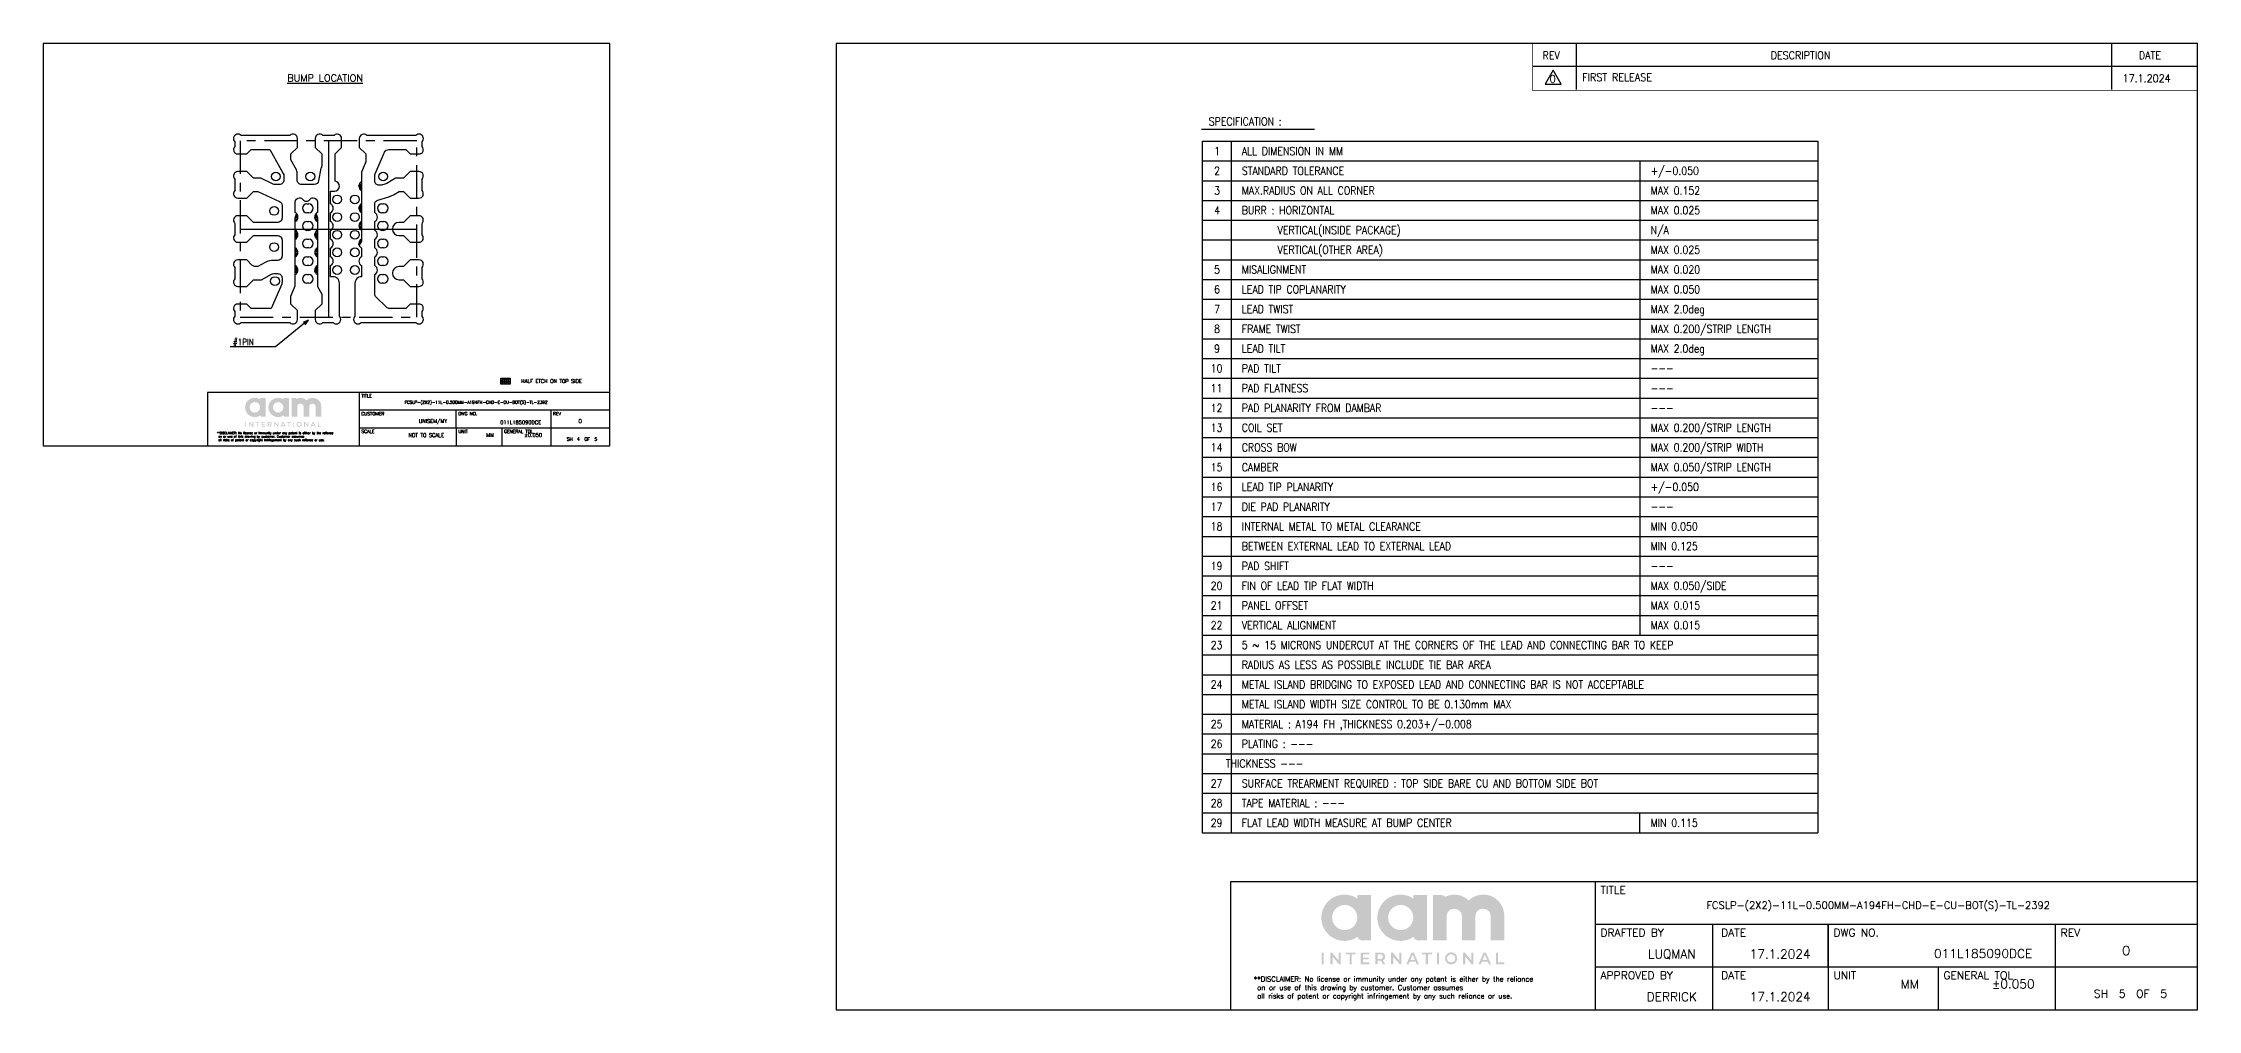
# Model space of a CAD drawing. Extents: x -105 to 405, y -68 to 126.
# Drawn here: x 380.81 to 405.21, y 115.37 to 126.33 of the extents above; entities that cross this region are included whole.
import ezdxf
from ezdxf.enums import TextEntityAlignment as Align

# ---------------------------------------------------------------- set-up
doc = ezdxf.new("R2010")
doc.units = 0
doc.linetypes.add('CENTER', pattern=[12, 7.5, -1.5, 1.5, -1.5])
doc.layers.get('0').update_dxf_attribs({"linetype": 'CONTINUOUS'})
for name, color, linetype in [('4', 7, 'CONTINUOUS'), ('4D', 4, 'CONTINUOUS'), ('TEMPLATE', 6, 'CONTINUOUS')]:
    doc.layers.add(name, color=color, linetype=linetype)
doc.styles.add('ROMANS', font='romans.shx')
doc.styles.add('SIMPLEX', font='SIMPLEX')
doc.styles.get("Standard").update_dxf_attribs({"font": 'ROMANS', "bigfont": 'EXTFONT2'})

# ---------------------------------------------------------------- blocks, each defined once
blk = doc.blocks.new('COMP_LOGO')
at = {"layer": 'TEMPLATE'}
h = blk.add_hatch(color=15, dxfattribs=at)
h.dxf.hatch_style = 1
h.paths.add_polyline_path([(-5.48, 4.53), (-7.27, 4.53), (-7.27, 4.08, 1.889057), (-7.24, -0.94, 0.380764), (-6.69, -1.39), (-5.48, -1.39)])
h.paths.add_polyline_path([(-7.28, 1.59, -1), (-10.58, 1.59, -1)], flags=16)
h.paths.add_polyline_path([(1.86, 4.53), (0.07, 4.53), (0.07, 4.08, 1.889057), (0.1, -0.94, 0.380764), (0.65, -1.39), (1.86, -1.39)])
h.paths.add_polyline_path([(0.06, 1.59, -1), (-3.24, 1.59, -1)], flags=16)
h.paths.add_polyline_path([(4.25, 4.31, 0.127425), (3.82, 4.53), (2.66, 4.53), (2.66, -1.39), (4.43, -1.39), (4.43, 1.69, -1.057833), (6.43, 1.69), (6.43, -1.39), (8.2, -1.39), (8.2, 1.69, -1.055561), (10.21, 1.69), (10.21, -1.39), (11.98, -1.39), (11.98, 1.93, 0.652706), (7.32, 3.82, 0.324597)])
h = blk.add_hatch(color=7, dxfattribs=at)
h.dxf.hatch_style = 1
h.paths.add_polyline_path([(-11.96, -4.53), (-11.68, -4.53), (-11.68, -3.01), (-11.96, -3.01)])
h.paths.add_polyline_path([(-10.53, -3.53), (-9.69, -4.53), (-9.45, -4.53), (-9.45, -3.01), (-9.74, -3.01), (-9.74, -4.03), (-10.59, -3.01), (-10.81, -3.01), (-10.81, -4.53), (-10.53, -4.53)])
h.paths.add_polyline_path([(-8.29, -3.25), (-8.29, -4.53), (-8, -4.53), (-8, -3.25), (-7.48, -3.25), (-7.48, -3.01), (-8.79, -3.01), (-8.79, -3.25)])
h.paths.add_polyline_path([(-6.82, -3.01), (-6.82, -4.53), (-5.7, -4.53), (-5.7, -4.3), (-6.54, -4.3), (-6.54, -3.88), (-5.8, -3.88), (-5.8, -3.65), (-6.54, -3.65), (-6.54, -3.25), (-5.7, -3.25), (-5.7, -3.01)])
h.paths.add_polyline_path([(-4.9, -3.01), (-4.9, -4.53), (-4.63, -4.53), (-4.63, -4.08), (-4.22, -4.08), (-3.9, -4.53), (-3.59, -4.53), (-3.94, -4.03, 0.813597), (-4.16, -3.01)])
h.paths.add_polyline_path([(-4.63, -3.25), (-4.17, -3.25, -0.813374), (-4.17, -3.85), (-4.63, -3.85)], flags=16)
h.paths.add_polyline_path([(-2.85, -4.53), (-2.57, -4.53), (-2.57, -3.53), (-1.74, -4.53), (-1.5, -4.53), (-1.5, -3.01), (-1.78, -3.01), (-1.78, -4.03), (-2.63, -3.01), (-2.85, -3.01)])
h.paths.add_polyline_path([(-0.85, -4.53), (-0.56, -4.53), (-0.41, -4.18), (0.36, -4.18), (0.51, -4.53), (0.79, -4.53), (0.13, -3.01), (-0.18, -3.01)])
h.paths.add_polyline_path([(-0.03, -3.29), (0.26, -3.96), (-0.31, -3.96)], flags=16)
h.paths.add_polyline_path([(1.69, -3.25), (1.69, -4.53), (1.97, -4.53), (1.97, -3.25), (2.49, -3.25), (2.49, -3.01), (1.19, -3.01), (1.19, -3.25)])
h.paths.add_polyline_path([(3.15, -4.53), (3.43, -4.53), (3.43, -3.01), (3.15, -3.01)])
h.paths.add_polyline_path([(4.22, -3.77, 1), (5.82, -3.77, 1)])
h.paths.add_polyline_path([(5.56, -3.77, -1), (4.48, -3.77, -1)], flags=16)
h.paths.add_polyline_path([(6.81, -3.01), (6.59, -3.01), (6.59, -4.53), (6.87, -4.53), (6.87, -3.53), (7.7, -4.53), (7.95, -4.53), (7.95, -3.01), (7.66, -3.01), (7.66, -4.03)])
h.paths.add_polyline_path([(9.58, -3.01), (9.28, -3.01), (8.61, -4.53), (8.9, -4.53), (9.05, -4.18), (9.81, -4.18), (9.96, -4.53), (10.25, -4.53)])
h.paths.add_polyline_path([(9.43, -3.29), (9.72, -3.96), (9.14, -3.96)], flags=16)
h.paths.add_polyline_path([(10.91, -4.53), (11.98, -4.53), (11.98, -4.3), (11.18, -4.3), (11.18, -3.01), (10.91, -3.01)])
blk = doc.blocks.new('ES882_0OUNI3__AP_2320016')
at = {"color": 7, "linetype": 'CONTINUOUS'}
for p, q in [((0, 0), (-18.4, -15.1)), ((0, 0), (-2.9, -1.3)), ((0, 0), (-1.8, -2.6)), ((-18.4, -15.1), (-44.2, -15.1))]:
    blk.add_line(p, q, dxfattribs=at)
at = {"color": 7, "width": 0.857143}
blk.add_text('#1PIN', height=3.5, dxfattribs=at).set_placement((-42.6, -14.2))

msp = doc.modelspace()

# ---------------------------------------------------------------- hatches: boundary and pattern name
at = {"layer": '4'}
h = msp.add_hatch(dxfattribs=at)
h.set_pattern_fill('DOTS', color=256, scale=0.01)
h.set_pattern_definition([(0, (-126.1912, -89.361537), (0.0079375, 0.015875), [0, -0.015875])])
edge = h.paths.add_edge_path()
edge.add_line((384.4174, 124.4038), (384.4174, 124.5042))
edge.add_arc((384.4444, 124.454), 0.057, 118.27371, 241.72629)
edge = h.paths.add_edge_path()
edge.add_line((383.6674, 123.8042), (383.6674, 123.7038))
edge.add_arc((383.6404, 123.754), 0.057, 298.27224, 421.72776)
edge = h.paths.add_edge_path()
edge.add_line((383.6674, 124.2042), (383.6674, 124.1038))
edge.add_arc((383.6404, 124.154), 0.057, 298.27224, 421.72776)
edge = h.paths.add_edge_path()
edge.add_line((383.9174, 124.3038), (383.9174, 124.3444))
edge.add_arc((383.8424, 124.344), 0.075, 0.34741, 38.68829)
edge.add_arc((383.9444, 124.354), 0.057, 139.67639, 241.72621)
edge = h.paths.add_edge_path()
edge.add_line((383.9174, 123.9038), (383.9174, 124.0042))
edge.add_arc((383.9444, 123.954), 0.057, 118.27318, 241.72702)
edge = h.paths.add_edge_path()
edge.add_line((383.9174, 123.7038), (383.9174, 123.8042))
edge.add_arc((383.9444, 123.754), 0.057, 118.27278, 241.72743)
edge = h.paths.add_edge_path()
edge.add_line((383.9174, 124.1038), (383.9174, 124.2042))
edge.add_arc((383.9444, 124.154), 0.057, 118.27359, 241.72662)
edge = h.paths.add_edge_path()
edge.add_arc((383.7424, 124.344), 0.075, 141.31052, 179.99879)
edge.add_line((383.6674, 124.344), (383.6674, 124.3038))
edge.add_arc((383.6404, 124.354), 0.057, 298.27224, 400.32217)
edge = h.paths.add_edge_path()
edge.add_line((383.6674, 124.0042), (383.6674, 123.9038))
edge.add_arc((383.6404, 123.954), 0.057, 298.27224, 421.72776)
edge = h.paths.add_edge_path()
edge.add_line((384.4174, 124.6538), (384.4174, 124.7542))
edge.add_arc((384.4444, 124.704), 0.057, 118.27371, 241.72629)
edge = h.paths.add_edge_path()
edge.add_line((384.4174, 124.2038), (384.4174, 124.3042))
edge.add_arc((384.4444, 124.254), 0.057, 118.27371, 241.72629)
edge = h.paths.add_edge_path()
edge.add_arc((384.3424, 124.094), 0.075, 309.63119, 360)
edge.add_line((384.4174, 124.094), (384.4174, 124.1042))
edge.add_arc((384.4444, 124.054), 0.057, 118.27371, 198.15701)
at = {"layer": 'TEMPLATE'}
h = msp.add_hatch(dxfattribs=at)
h.set_pattern_fill('DOTS', scale=0.144517)
h.set_pattern_definition([(0, (276.079609, 144.548155), (0.0045161644, 0.0090323288), [0, -0.0090323288])])
h.paths.add_polyline_path([(385.9947, 122.5304), (386.1014, 122.5304), (386.1014, 122.4615), (385.9947, 122.4615)])

# ---------------------------------------------------------------- linework, layer by layer
at = {"layer": '4', "color": 2, "linetype": 'CONTINUOUS'}
for p, q in [((383.7997, 124.504), (383.8197, 124.504)), ((384.6474, 124.504), (384.6674, 124.504)), ((383.8197, 124.404), (383.7997, 124.404)), ((383.7997, 124.304), (383.8197, 124.304)), ((383.8197, 124.204), (383.7997, 124.204)), ((384.6674, 124.404), (384.6474, 124.404)), ((384.6474, 124.304), (384.6674, 124.304)), ((384.6674, 124.204), (384.6474, 124.204)), ((383.7997, 124.104), (383.8197, 124.104)), ((383.8197, 124.004), (383.7997, 124.004)), ((384.6474, 124.104), (384.6674, 124.104)), ((384.6674, 124.004), (384.6474, 124.004)), ((383.7997, 123.904), (383.8197, 123.904)), ((383.8197, 123.804), (383.7997, 123.804)), ((384.6474, 123.904), (384.6674, 123.904)), ((384.6674, 123.804), (384.6474, 123.804)), ((383.7997, 123.704), (383.8197, 123.704)), ((383.8197, 123.604), (383.7997, 123.604)), ((384.6474, 123.704), (384.6674, 123.704)), ((384.6674, 123.604), (384.6474, 123.604))]:
    msp.add_line(p, q, dxfattribs=at)
at = {"layer": '4', "linetype": 'CONTINUOUS'}
for points in [[(383.7149, 124.5739, -0.2229144), (383.7524, 124.554, 0.5), (383.8324, 124.554, -0.2229144), (383.8699, 124.5739, -0.4014543), (383.9174, 124.5237), (383.9174, 124.4042, 0.093662), (383.901, 124.3909, -0.168872), (383.9174, 124.3444), (383.9174, 123.569), (383.9674, 123.4824), (383.9674, 123.369), (383.8924, 123.294), (383.8924, 123.194, 0.6718011), (383.9781, 123.159), (384.0967, 123.159, 1.010051), (384.1674, 123.2297), (384.1674, 123.604, 0.4142136), (384.0924, 123.679), (384.0674, 123.679), (384.0674, 123.8038, 0.5976143), (384.0674, 123.9042), (384.0674, 124.0038, 0.5976143), (384.0674, 124.1042), (384.0674, 124.2038, 0.5976143), (384.0674, 124.3042), (384.0674, 124.4038, 0.5976143), (384.0674, 124.5042), (384.0674, 124.647), (384.1104, 124.647, 0.9402455), (384.1174, 124.7606), (384.1174, 125.069), (384.1924, 125.144), (384.1924, 125.244, 0.6718011), (384.1067, 125.279), (383.9781, 125.279, 0.6718011), (383.8924, 125.244), (383.8924, 125.144), (383.9674, 125.069), (383.9674, 124.944, -0.1246698), (383.9584, 124.9083), (383.9309, 124.7646, -0.3599276), (383.8818, 124.724), (383.7374, 124.724, -0.4142136), (383.6874, 124.774), (383.6874, 124.8635, 0.1280421), (383.6811, 124.8878), (383.6174, 125.0018), (383.6174, 125.069), (383.6924, 125.144), (383.6924, 125.244, 0.6718011), (383.6067, 125.279), (383.0531, 125.279, 1.010051), (382.9824, 125.2083), (382.9824, 125.1547, 0.6718011), (383.0174, 125.069), (383.1174, 125.069), (383.1674, 125.119), (383.3801, 125.119), (383.5311, 124.8488, -0.1280421), (383.5374, 124.8244), (383.5374, 124.774, -0.4142136), (383.4874, 124.724), (383.4386, 124.724, -0.1090479), (383.4175, 124.7286), (383.2767, 124.794), (383.1924, 124.794), (383.1174, 124.869), (383.0174, 124.869, 0.6718011), (382.9824, 124.7833), (382.9824, 124.6547, 0.6718011), (383.0174, 124.569), (383.1174, 124.569), (383.1924, 124.644), (383.2436, 124.644), (383.4885, 124.5304, -0.2919773), (383.5174, 124.485), (383.5174, 124.344, -0.4142136), (383.4674, 124.294), (383.1924, 124.294), (383.1174, 124.369), (383.0174, 124.369, 0.6718011), (382.9824, 124.2833), (382.9824, 124.1547, 0.6718011), (383.0174, 124.069), (383.1174, 124.069), (383.1924, 124.144), (383.4674, 124.144, -0.4142136), (383.5174, 124.094), (383.5174, 123.914, -0.4142136), (383.4674, 123.864), (383.4234, 123.864, 0.1259853), (383.3273, 123.8394), (383.2445, 123.794), (383.204, 123.794), (383.1766, 123.8098), (383.1174, 123.869), (383.0174, 123.869, 0.6718011), (382.9824, 123.7833), (382.9824, 123.6547, 0.6718011), (383.0174, 123.569), (383.1174, 123.569), (383.1924, 123.644), (383.2829, 123.644), (383.3994, 123.7078, -0.1259853), (383.4234, 123.714), (383.4674, 123.714, -0.4142136), (383.5174, 123.664), (383.5174, 123.6156, -0.1033102), (383.5132, 123.5956), (383.3924, 123.319), (383.1674, 123.319), (383.1174, 123.369), (383.0174, 123.369, 0.6718011), (382.9824, 123.2833), (382.9824, 123.2297, 1.010051), (383.0531, 123.159), (383.6067, 123.159, 0.6718011), (383.6924, 123.194), (383.6924, 123.294), (383.6174, 123.369), (383.6174, 123.4594), (383.6674, 123.5739), (383.6674, 124.344, -0.1704314), (383.6839, 124.3909, 0.0936732), (383.6674, 124.4042), (383.6674, 124.524, -0.3996517)], [(384.4174, 124.1042, 0.3633937), (384.3902, 124.0362, 0.1924306), (384.4174, 124.0038), (384.4174, 123.9042, 0.5976143), (384.4174, 123.8038), (384.4174, 123.679, 0.4142136), (384.3424, 123.604), (384.3424, 123.2297, 1.010051), (384.4131, 123.159), (385.0317, 123.159, 1.010051), (385.1024, 123.2297), (385.1024, 123.2833, 0.6718011), (385.0674, 123.369), (384.9674, 123.369), (384.9174, 123.319), (384.736, 123.319, -0.1925019), (384.7015, 123.3328), (384.5829, 123.4456, -0.2053386), (384.5674, 123.4819), (384.5674, 123.7038, 0.5976143), (384.5674, 123.8042), (384.5674, 123.9038, 0.5976143), (384.5674, 124.0042), (384.5674, 124.1038, 0.5976143), (384.5674, 124.2042), (384.5674, 124.3038, 0.5976143), (384.5674, 124.4042), (384.5674, 124.4993, -0.3310913), (384.603, 124.5471), (384.7263, 124.5841, 0.0120144), (384.7373, 124.5877, -0.0283887), (384.7452, 124.5906, 0.0381885), (384.7782, 124.6066), (384.8424, 124.644), (384.8924, 124.644), (384.9674, 124.569), (385.0674, 124.569, 0.6718011), (385.1024, 124.6547), (385.1024, 124.7833, 0.6718011), (385.0674, 124.869), (384.9674, 124.869), (384.8924, 124.794), (384.8019, 124.794), (384.7027, 124.7362, -0.0591172), (384.6832, 124.7278), (384.6442, 124.7161, -0.0729112), (384.6299, 124.714), (384.6174, 124.714, -0.4142136), (384.5674, 124.764), (384.5674, 124.8223, -0.1033102), (384.5716, 124.8424), (384.6793, 125.089, -0.298145), (384.7251, 125.119), (384.9174, 125.119), (384.9674, 125.069), (385.0674, 125.069, 0.6718011), (385.1024, 125.1547), (385.1024, 125.2083, 1.010051), (385.0317, 125.279), (384.4781, 125.279, 0.6718011), (384.3924, 125.244), (384.3924, 125.144), (384.4674, 125.069), (384.4674, 124.9786), (384.4174, 124.8641)], [(385.0674, 124.369), (384.9674, 124.369), (384.8924, 124.294), (384.8424, 124.294, 1), (384.8424, 124.144), (384.8924, 124.144), (384.9674, 124.069), (385.0674, 124.069, 0.6718011), (385.1024, 124.1547), (385.1024, 124.2833, 0.6718011)], [(385.0674, 123.869), (384.9674, 123.869), (384.8924, 123.794), (384.8424, 123.794, 1), (384.8424, 123.644), (384.8924, 123.644), (384.9674, 123.569), (385.0674, 123.569, 0.6718011), (385.1024, 123.6547), (385.1024, 123.7833, 0.6718011)]]:
    msp.add_lwpolyline(points, format="xyb", close=True, dxfattribs=at)
at = {"layer": '4'}
msp.add_lwpolyline([(384.4174, 124.1042), (384.4174, 124.094, -0.2233836), (384.3902, 124.0362)], format="xyb", dxfattribs=at)
at = {"layer": '4', "color": 2, "linetype": 'CONTINUOUS'}
for centre in [(383.4474, 124.814), (383.8374, 124.814), (384.6624, 124.814), (383.4274, 124.424), (384.1424, 124.554), (384.3424, 124.554), (384.1424, 124.354), (384.1424, 124.154), (384.3424, 124.354), (384.3424, 124.154), (383.4274, 124.014), (384.1424, 123.954), (384.3424, 123.954), (384.1424, 123.754), (384.3424, 123.754), (383.4374, 123.629)]:
    msp.add_circle(centre, 0.05, dxfattribs=at)
at = {"layer": '4', "linetype": 'CONTINUOUS'}
for centre, start, end in [((384.4444, 124.704), 118.27371, 241.72629), ((384.4444, 124.454), 118.27371, 241.72629), ((383.6404, 124.354), 298.27224, 40.32217), ((383.6404, 124.154), 298.27224, 61.72776), ((383.9444, 124.354), 139.67639, 241.71939), ((383.9444, 124.154), 118.27535, 241.7236), ((384.4444, 124.254), 118.27371, 241.72629), ((383.6404, 123.954), 298.27224, 61.72776), ((383.9444, 123.954), 118.27745, 241.72149), ((383.6404, 123.754), 298.27224, 61.72776), ((383.9444, 123.754), 118.27956, 241.71939)]:
    msp.add_arc(centre, 0.057, start, end, dxfattribs=at)
at = {"layer": '4', "color": 2, "linetype": 'CONTINUOUS'}
for centre, start, end in [((383.7997, 124.454), 90, 270), ((383.8197, 124.454), 270, 90), ((384.6474, 124.454), 90, 270), ((384.6674, 124.454), 270, 90), ((383.7997, 124.254), 90, 270), ((383.8197, 124.254), 270, 90), ((384.6474, 124.254), 90, 270), ((384.6674, 124.254), 270, 90), ((383.7997, 124.054), 90, 270), ((383.8197, 124.054), 270, 90), ((384.6474, 124.054), 90, 270), ((384.6674, 124.054), 270, 90), ((383.7997, 123.854), 90, 270), ((383.8197, 123.854), 270, 90), ((384.6474, 123.854), 90, 270), ((384.6674, 123.854), 270, 90), ((383.7997, 123.654), 90, 270), ((383.8197, 123.654), 270, 90), ((384.6474, 123.654), 90, 270), ((384.6674, 123.654), 270, 90)]:
    msp.add_arc(centre, 0.05, start, end, dxfattribs=at)
at = {"layer": '4D', "linetype": 'CENTER'}
for p, q in [((384.0424, 125.219), (384.0424, 123.219)), ((383.0424, 124.219), (385.0424, 124.219))]:
    msp.add_line(p, q, dxfattribs=at)
at = {"layer": '4D', "color": 2, "linetype": 'CENTER', "ltscale": 0.05}
msp.add_lwpolyline([(385.0424, 125.219), (383.0424, 125.219), (383.0424, 123.219), (385.0424, 123.219)], close=True, dxfattribs=at)
at = {"layer": 'TEMPLATE', "color": 7}
msp.add_line((398.1739, 126.3211), (398.1739, 125.8011), dxfattribs=at)
at = {"layer": 'TEMPLATE', "color": 3}
for p, q in [((404.2335, 126.3211), (404.2335, 125.8011)), ((405.2084, 126.0611), (397.6864, 126.0611))]:
    msp.add_line(p, q, dxfattribs=at)
at = {"layer": 'TEMPLATE', "color": 7, "linetype": 'CONTINUOUS'}
for p, q in [((393.93, 125.3492), (395.2073, 125.3492)), ((393.9378, 125.2141), (400.9085, 125.2141)), ((393.9378, 125.2141), (393.9378, 117.3791)), ((394.2641, 125.2141), (394.2641, 117.3791)), ((400.9085, 125.2141), (400.9085, 117.3791)), ((393.9378, 124.9902), (400.9085, 124.9902)), ((398.8945, 124.9902), (398.8945, 119.6177)), ((393.9378, 124.7664), (400.9085, 124.7664)), ((393.9378, 124.5425), (400.9085, 124.5425)), ((393.9378, 124.3186), (400.9085, 124.3186)), ((393.9378, 124.0948), (400.9085, 124.0948)), ((393.9378, 123.8709), (400.9085, 123.8709)), ((393.9378, 123.6471), (400.9085, 123.6471)), ((393.9378, 123.4232), (400.9085, 123.4232)), ((393.9378, 123.1994), (400.9085, 123.1994)), ((393.9378, 122.9755), (400.9085, 122.9755)), ((393.9378, 122.7517), (400.9085, 122.7517)), ((393.9378, 122.5278), (400.9085, 122.5278)), ((393.9378, 122.3039), (400.9085, 122.3039)), ((393.9378, 122.0801), (400.9085, 122.0801)), ((393.9378, 121.8562), (400.9085, 121.8562)), ((393.9378, 121.6324), (400.9085, 121.6324)), ((393.9378, 121.4085), (400.9085, 121.4085)), ((393.9378, 121.1847), (400.9085, 121.1847)), ((393.9378, 120.9608), (400.9085, 120.9608)), ((393.9378, 120.7369), (400.9085, 120.7369)), ((393.9378, 120.5131), (400.9085, 120.5131)), ((393.9378, 120.2892), (400.9085, 120.2892)), ((393.9378, 120.0654), (400.9085, 120.0654)), ((393.9378, 119.8415), (400.9085, 119.8415)), ((393.9378, 119.6177), (400.9085, 119.6177)), ((393.9378, 119.3938), (400.9085, 119.3938)), ((393.9378, 119.1699), (400.9085, 119.1699)), ((393.9378, 118.9461), (400.9085, 118.9461)), ((393.9378, 118.7222), (400.9085, 118.7222)), ((393.9378, 118.4984), (400.9085, 118.4984)), ((393.9378, 118.2745), (400.9085, 118.2745)), ((393.9378, 118.0507), (400.9085, 118.0507)), ((393.9378, 117.8268), (400.9085, 117.8268)), ((393.9378, 117.6029), (400.9085, 117.6029)), ((393.9378, 117.3791), (400.9085, 117.3791)), ((398.8945, 117.3791), (398.8945, 117.6029))]:
    msp.add_line(p, q, dxfattribs=at)
at = {"layer": 'TEMPLATE'}
for p, q in [((387.23, 122.3661), (382.6717, 122.3661)), ((387.23, 122.165), (384.3898, 122.165)), ((385.4884, 121.9639), (385.4884, 122.165)), ((387.23, 121.9639), (384.3898, 121.9639)), ((386.0066, 121.9639), (386.0066, 121.7628)), ((405.2084, 116.8211), (394.2593, 116.8211)), ((405.2084, 116.3381), (398.3861, 116.3381)), ((401.0249, 115.855), (401.0249, 116.3381)), ((405.2084, 115.855), (398.3861, 115.855)), ((402.2698, 115.855), (402.2698, 115.372))]:
    msp.add_line(p, q, dxfattribs=at)
for points in [[(380.8115, 121.7628), (387.23, 121.7628), (387.23, 126.3211), (380.8115, 126.3211)], [(389.7911, 115.372), (405.2084, 115.372), (405.2084, 126.3211), (389.7911, 126.3211)]]:
    msp.add_lwpolyline(points, close=True, dxfattribs=at)
at = {"layer": 'TEMPLATE', "color": 7, "const_width": 0.00883}
msp.add_lwpolyline([(397.6753, 126.3211), (405.2084, 126.3211), (405.2084, 125.7907), (397.6753, 125.7907)], close=True, dxfattribs=at)
at = {"layer": 'TEMPLATE', "color": 3}
msp.add_lwpolyline([(397.9117, 126.0195), (397.8204, 125.8615), (398.003, 125.8615)], close=True, dxfattribs=at)
at = {"layer": 'TEMPLATE', "color": 7, "elevation": -0.004}
msp.add_lwpolyline([(385.9947, 122.5304), (386.1014, 122.5304), (386.1014, 122.4615), (385.9947, 122.4615)], close=True, dxfattribs=at)
at = {"layer": 'TEMPLATE'}
for points in [[(382.6717, 122.3661), (382.6717, 121.7628)], [(384.3898, 122.3661), (384.3898, 121.7628)], [(386.5597, 122.165), (386.5597, 121.7628)], [(385.4884, 121.9639), (385.4884, 121.7628)], [(394.2593, 116.8211), (394.2593, 115.372)], [(398.3861, 116.8211), (398.3861, 115.372)], [(399.7153, 116.3381), (399.7153, 115.8549), (399.7153, 115.3716)], [(401.0249, 116.3381), (401.0249, 115.8551), (401.0249, 115.372)], [(403.5982, 116.3381), (403.5982, 115.372)], [(401.0249, 115.855), (401.0249, 115.372)]]:
    msp.add_lwpolyline(points, dxfattribs=at)

# ---------------------------------------------------------------- block references
at = {"layer": '4D', "color": 7, "xscale": 0.02, "yscale": 0.02, "zscale": 0.02}
msp.add_blockref('ES882_0OUNI3__AP_2320016', (383.8129, 123.187), dxfattribs=at)
at = {"layer": 'TEMPLATE'}
for p, xscale, yscale, zscale in [((383.5307, 122.1412), 0.03596808538736601, 0.03596808538736601, 0.03596808538736601), ((396.3227, 116.2809), 0.08639539191650758, 0.08639539191650758, 0.08639539191650758)]:
    msp.add_blockref('COMP_LOGO', p, dxfattribs=dict(at, xscale=xscale, yscale=yscale, zscale=zscale))

# ---------------------------------------------------------------- texts
at = {"layer": '4D', "color": 7, "insert": (384.005, 125.9288, -0.0044), "char_height": 0.08, "attachment_point": 5, "style": 'SIMPLEX'}
msp.add_mtext('\\A1;{\\LBUMP LOCATION}', dxfattribs=at)
at = {"layer": 'TEMPLATE', "color": 3, "style": 'ROMANS', "width": 0.9}
for s, height, p in [('REV', 0.08829, (397.7912, 126.1424)), ('DESCRIPTION', 0.088287, (400.3742, 126.1424)), ('DATE', 0.08829, (404.5438, 126.1424)), ('0', 0.0883, (397.8727, 125.8755)), ('FIRST RELEASE', 0.088287, (398.2402, 125.8944)), ('17.1.2024', 0.08829, (404.3605, 125.8824))]:
    msp.add_text(s, height=height, dxfattribs=at).set_placement(p)
at = {"layer": 'TEMPLATE', "color": 7, "width": 0.857143}
for s, height, p in [('SPECIFICATION :', 0.09063, (394.0119, 125.3925)), ('1', 0.0906, (394.0725, 125.0568)), ('ALL DIMENSION IN MM', 0.09063, (394.3859, 125.0568)), ('+/-0.050', 0.09063, (399.0163, 124.833)), ('2', 0.0906, (394.0725, 124.833)), ('3', 0.0906, (394.0725, 124.6091)), ('STANDARD TOLERANCE', 0.09063, (394.3859, 124.833)), ('MAX.RADIUS ON ALL CORNER', 0.09063, (394.3859, 124.6091)), ('MAX 0.152', 0.09063, (399.0163, 124.6091)), ('4', 0.0906, (394.0725, 124.3853)), ('BURR : HORIZONTAL', 0.09063, (394.3859, 124.3853)), ('MAX 0.025', 0.09063, (399.0163, 124.3853)), ('       VERTICAL(INSIDE PACKAGE)', 0.09063, (394.3859, 124.1614)), ('N/A', 0.09063, (399.0163, 124.1614)), ('       VERTICAL(OTHER AREA)', 0.09063, (394.3859, 123.9375)), ('MAX 0.025', 0.09063, (399.0163, 123.9375)), ('5', 0.0906, (394.0725, 123.7137)), ('MISALIGNMENT', 0.09063, (394.3859, 123.7137)), ('MAX 0.020', 0.09063, (399.0163, 123.7137)), ('6', 0.0906, (394.0725, 123.4898)), ('LEAD TIP COPLANARITY', 0.09063, (394.3859, 123.4898)), ('MAX 0.050', 0.09063, (399.0163, 123.4898)), ('7', 0.0906, (394.0725, 123.266)), ('LEAD TWIST', 0.09063, (394.3859, 123.266)), ('MAX 2.0deg', 0.09063, (399.0163, 123.266)), ('8', 0.0906, (394.0725, 123.0421)), ('FRAME TWIST', 0.09063, (394.3859, 123.0421)), ('9', 0.0906, (394.0725, 122.8183)), ('LEAD TILT', 0.09063, (394.3859, 122.8183)), ('MAX 2.0deg', 0.09063, (399.0163, 122.8183)), ('10', 0.09063, (394.0336, 122.5944)), ('PAD TILT', 0.09063, (394.3859, 122.5944)), ('---', 0.09063, (399.0163, 122.5944)), ('11', 0.09063, (394.0336, 122.3706)), ('PAD FLATNESS', 0.09063, (394.3859, 122.3706)), ('---', 0.09063, (399.0163, 122.3706)), ('12', 0.09063, (394.0336, 122.1467)), ('13', 0.09063, (394.0336, 121.9228)), ('COIL SET', 0.09063, (394.3859, 121.9228)), ('PAD PLANARITY FROM DAMBAR', 0.09063, (394.3859, 122.1467)), ('---', 0.09063, (399.0163, 122.1467)), ('14', 0.09063, (394.0336, 121.699)), ('CROSS BOW', 0.09063, (394.3859, 121.699)), ('15', 0.09063, (394.0336, 121.4751)), ('CAMBER', 0.09063, (394.3859, 121.4751)), ('MAX 0.050/STRIP LENGTH', 0.09063, (399.0163, 121.4751)), ('16', 0.09063, (394.0336, 121.2513)), ('LEAD TIP PLANARITY', 0.09063, (394.3859, 121.2513)), ('+/-0.050', 0.09063, (399.0163, 121.2513)), ('17', 0.09063, (394.0336, 121.0274)), ('DIE PAD PLANARITY', 0.09063, (394.3859, 121.0274)), ('---', 0.09063, (399.0163, 121.0274)), ('18', 0.09063, (394.0336, 120.8036)), ('INTERNAL METAL TO METAL CLEARANCE', 0.09063, (394.3859, 120.8036)), ('MIN 0.050', 0.09063, (399.0163, 120.8036)), ('BETWEEN EXTERNAL LEAD TO EXTERNAL LEAD', 0.09063, (394.3859, 120.5797)), ('MIN 0.125', 0.09063, (399.0163, 120.5797)), ('19', 0.09063, (394.0336, 120.3558)), ('PAD SHIFT', 0.09063, (394.3859, 120.3558)), ('---', 0.09063, (399.0163, 120.3558)), ('20', 0.09063, (394.0336, 120.132)), ('FIN OF LEAD TIP FLAT WIDTH', 0.09063, (394.3859, 120.132)), ('MAX 0.050/SIDE', 0.09063, (399.0163, 120.132)), ('21', 0.09063, (394.0336, 119.9081)), ('PANEL OFFSET', 0.09063, (394.3859, 119.9081)), ('MAX 0.015', 0.09063, (399.0163, 119.9081)), ('22', 0.09063, (394.0336, 119.6843)), ('VERTICAL ALIGNMENT', 0.09063, (394.3859, 119.6843)), ('MAX 0.015', 0.09063, (399.0163, 119.6843)), ('23', 0.09063, (394.0336, 119.4604)), ('5 ~ 15 MICRONS UNDERCUT AT THE CORNERS OF THE LEAD AND CONNECTING BAR TO KEEP', 0.09063, (394.3859, 119.4604)), ('RADIUS AS LESS AS POSSIBLE INCLUDE TIE BAR AREA', 0.09063, (394.3859, 119.2366)), ('24', 0.09063, (394.0336, 119.0127)), ('METAL ISLAND BRIDGING TO EXPOSED LEAD AND CONNECTING BAR IS NOT ACCEPTABLE', 0.09063, (394.3859, 119.0127)), ('METAL ISLAND WIDTH SIZE CONTROL TO BE 0.130mm MAX', 0.09063, (394.3859, 118.7888)), ('25', 0.09063, (394.0336, 118.565)), ('MATERIAL : A194 FH ,THICKNESS 0.203+/-0.008', 0.09063, (394.3859, 118.565)), ('26', 0.09063, (394.0336, 118.3411)), ('PLATING : ---', 0.09063, (394.3859, 118.3411)), ('        THICKNESS ---', 0.09063, (393.7425, 118.1182)), ('27', 0.09063, (394.0336, 117.8934)), ('SURFACE TREARMENT REQUIRED : TOP SIDE BARE CU AND BOTTOM SIDE BOT', 0.09063, (394.3859, 117.8934)), ('SURFACE TREARMENT REQUIRED : ', 0.09063, (394.3859, 117.8934)), ('28', 0.09063, (394.0336, 117.6696)), ('TAPE MATERIAL : ---', 0.09063, (394.3859, 117.6696)), ('29', 0.09063, (394.0336, 117.4457)), ('FLAT LEAD WIDTH MEASURE AT BUMP CENTER', 0.09063, (394.3859, 117.4457)), ('MIN 0.115', 0.09063, (399.0163, 117.4457))]:
    msp.add_text(s, height=height, dxfattribs=at).set_placement(p)
at = {"layer": 'TEMPLATE', "color": 1, "width": 0.857143}
for s, p in [('MAX 0.200/STRIP LENGTH', (399.0163, 123.0421)), ('MAX 0.200/STRIP LENGTH', (399.0163, 121.9228)), ('MAX 0.200/STRIP WIDTH', (399.0163, 121.699))]:
    msp.add_text(s, height=0.09063, dxfattribs=at).set_placement(p)
at = {"layer": 'TEMPLATE', "color": 7, "style": 'SIMPLEX'}
for s, height, p in [('TITLE', 0.03687, (384.4149, 122.3099)), ('FCSLP-(2X2)-11L-0.500MM-A194FH-CHD-E-CU-BOT(S)-TL-2392', 0.034227, (384.9043, 122.2397, -0.0009)), ('CUSTOMER', 0.03687, (384.4149, 122.1088)), ('DWG NO.', 0.03687, (385.5135, 122.1088)), ('REV', 0.03687, (386.5848, 122.1088)), ('O', 0.0419, (386.874, 122.0215)), ('SCALE', 0.03687, (384.4149, 121.9077)), ('UNIT', 0.03687, (385.5135, 121.9077)), ('GENERAL TOL', 0.036868, (386.0318, 121.9077)), ('SH  4  OF  5', 0.036868, (386.7418, 121.8204)), ('TITLE', 0.08856, (398.4465, 116.6863)), ('FCSLP-(2X2)-11L-0.500MM-A194FH-CHD-E-CU-BOT(S)-TL-2392', 0.082202, (399.6474, 116.5173, -0.0022)), ('DRAFTED BY', 0.08859, (398.4483, 116.2032)), ('DATE', 0.08859, (399.8149, 116.2032)), ('DWG NO.', 0.08856, (401.0853, 116.2032)), ('REV', 0.08856, (403.6585, 116.2032)), ('O', 0.1006, (404.3533, 115.9935)), ('APPROVED BY', 0.088592, (398.4483, 115.7199)), ('DATE', 0.08859, (399.8149, 115.7199)), ('UNIT', 0.08856, (401.0853, 115.7202)), ('GENERAL TOL', 0.088558, (402.3302, 115.7202)), ('SH  5  OF  5', 0.088558, (404.0358, 115.5104))]:
    msp.add_text(s, height=height, dxfattribs=at).set_placement(p)
msp.add_text('UNISEM/MY', height=0.0419, dxfattribs=at).set_placement((385.3871, 122.0215), align=Align.RIGHT)
for s, height, p in [('011L185090DCE', 0.041896, (386.2197, 122.0076)), ('NOT TO SCALE', 0.041896, (385.15, 121.8623)), ('MM', 0.0419, (385.8734, 121.8633)), ('LUQMAN', 0.10067, (399.2565, 115.9551)), ('17.1.2024', 0.10067, (400.4813, 115.9551)), ('011L185090DCE', 0.100634, (402.7815, 115.9599)), ('MM', 0.10063, (401.9498, 115.6135)), ('DERRICK', 0.10067, (399.2565, 115.4701)), ('17.1.2024', 0.10067, (400.4824, 115.4703))]:
    msp.add_text(s, height=height, dxfattribs=at).set_placement(p, align=Align.CENTER)
for height, p in [(0.04188, (386.3613, 121.8641)), (0.1006, (403.1217, 115.6153))]:
    msp.add_text('%%P0.050', height=height, rotation=360, dxfattribs=at).set_placement(p, align=Align.CENTER)
at = {"layer": 'TEMPLATE', "color": 7, "insert": (386.5684, 122.4955, -0.004), "char_height": 0.041268, "attachment_point": 5, "style": 'SIMPLEX'}
msp.add_mtext('\\A1;HALF ETCH ON TOP SIDE', dxfattribs=at)
at = {"layer": 'TEMPLATE', "color": 7, "attachment_point": 1, "style": 'SIMPLEX'}
for insert, char_height, width in [((382.7806, 121.9199), 0.023816, 3.123281), ((394.5209, 115.7493), 0.057207, 7.502125)]:
    msp.add_mtext('**DISCLAIMER: No license or immunity under any patent is either by the reliance \\P on or use of this drawing by customer. Customer assumes\\P all risks of patent or copyright infringement by any such reliance or use.', dxfattribs=dict(at, insert=insert, char_height=char_height, width=width))

doc.saveas('drawing.dxf')
